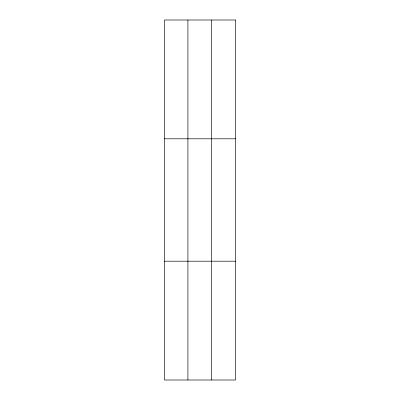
<?xml version="1.0" encoding="UTF-8"?>
<svg xmlns="http://www.w3.org/2000/svg" width="400" height="400" viewBox="0 0 400 400"><rect width="100%" height="100%" fill="white"/><g stroke="black" fill="none" stroke-linecap="round" stroke-linejoin="round"><path stroke-width="0.6" d="M187.915 20L187.915 380M211.37 20L211.37 380M164.46 138.8L235.54 138.8M164.46 261.2L235.54 261.2M235.54 20L235.54 380L164.46 380L164.46 20L235.54 20"/></g></svg>
